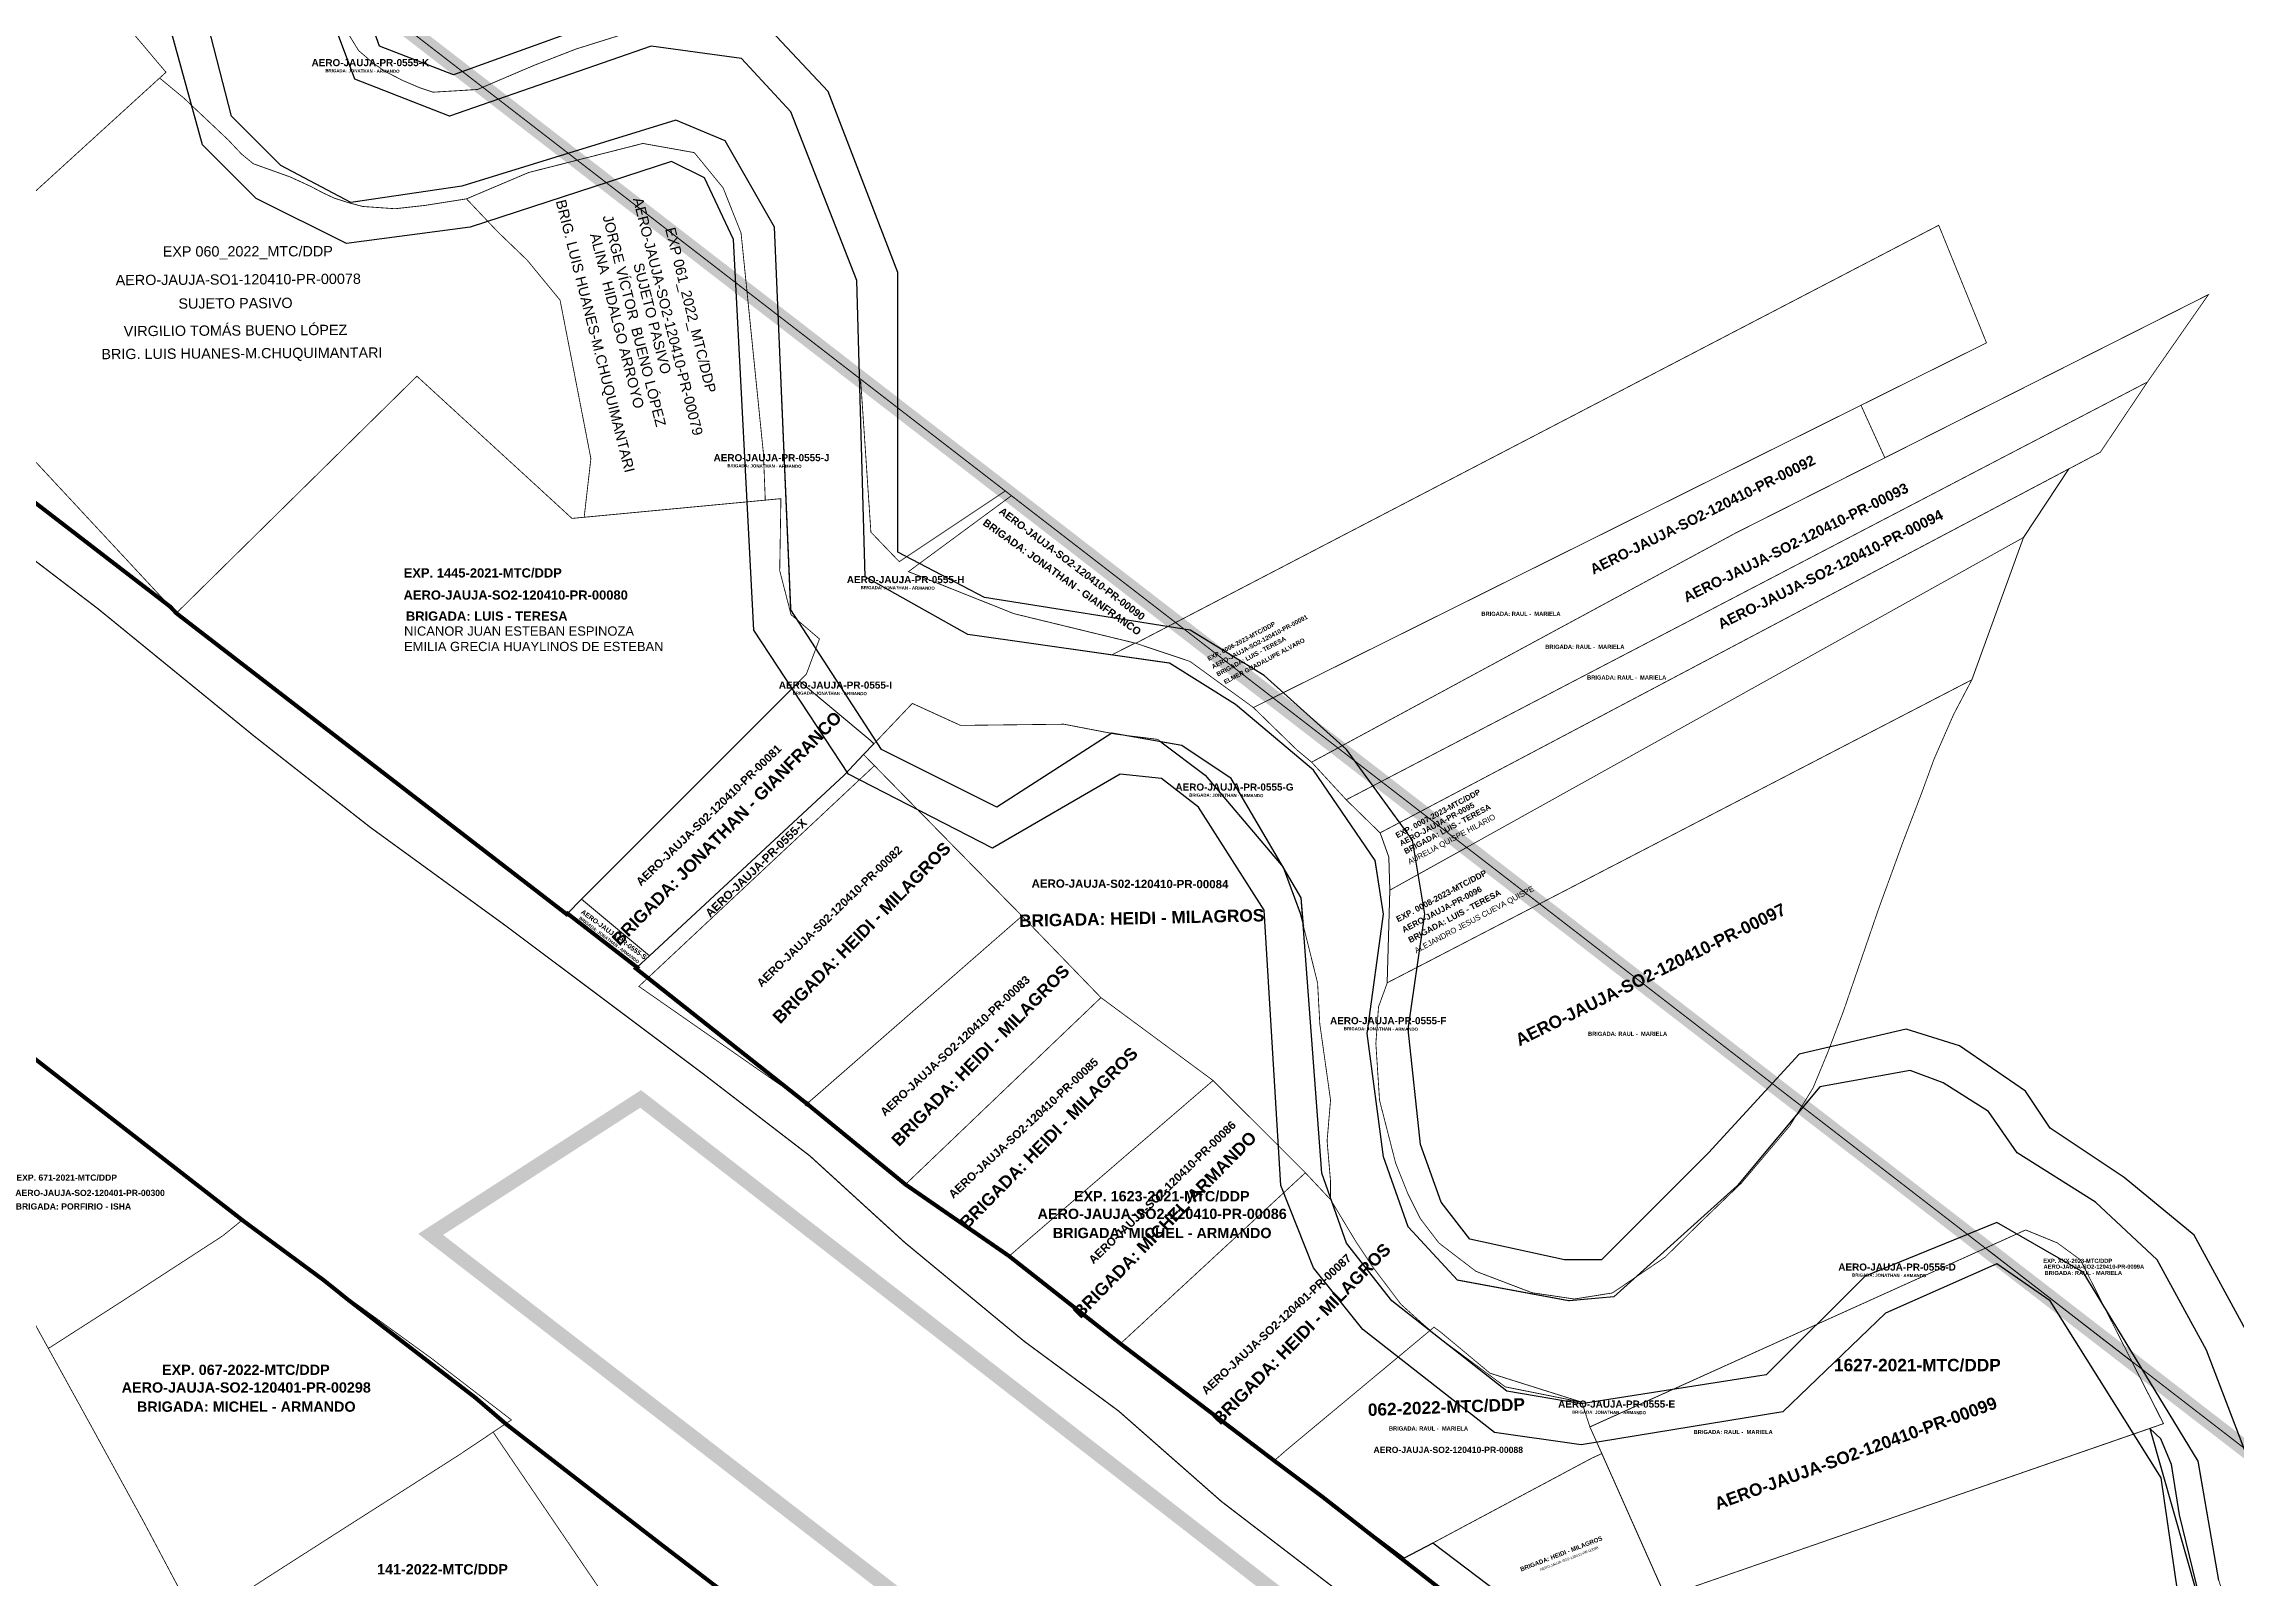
# Model space of a CAD drawing. Header units: metres. Extents: x 91 to 896469, y 125 to 17394210.
# Drawn here: x 447721 to 448254, y 8697711 to 8698084 of the extents above; entities that cross this region are included whole.
import ezdxf
from ezdxf.enums import TextEntityAlignment as Align

# ---------------------------------------------------------------- set-up
doc = ezdxf.new("R2010")
doc.units = ezdxf.units.M
doc.header["$MEASUREMENT"] = 0
doc.linetypes.add('DASHDOT2', pattern=[0.5, 0.25, -0.125, 0, -0.125])
for name, color, linetype in [('ACTA DE ASAMBLEA GENERAL EXTRAORDINARIA DEL 17.08.2024', 4, 'Continuous'), ('CODIGO', 7, 'Continuous'), ('EXPEDIENTE', 150, 'Continuous'), ('EXPEDIENTES', 5, 'Continuous'), ('FAJA DERECHA', 6, 'Continuous'), ('FAJA IZQUIERDA', 6, 'Continuous'), ('ortofoto 2025', 7, 'Continuous'), ('PREDIOS ADQUIRIDOS_PRO', 7, 'Continuous'), ('PREDIOS CON RM', 7, 'Continuous'), ('RIBERA IZQUIERDA', 5, 'Continuous'), ('SECTOR 1', 7, 'Continuous')]:
    doc.layers.add(name, color=color, linetype=linetype)
for name, color, linetype, lineweight, true_color in [('AJ_BASE_SUNARP', 7, 'Continuous', 9, 0xc0fcce), ('Comunidad Campesina SUNARP', 7, 'Continuous', 9, 0xe39e00), ('PREDIO DEFINIDO ( EN PROCESO)', 7, 'Continuous', 30, 0xe0e000), ('PREDIOS NANCY B', 7, 'Continuous', 9, 0xcd8966)]:
    doc.layers.add(name, color=color, linetype=linetype, lineweight=lineweight, true_color=true_color)
doc.layers.add('PMD 2024', color=1, linetype='Continuous', lineweight=5)
doc.layers.add('PREDIO ADQUIRIDO ( CON RM)', color=3, linetype='Continuous', lineweight=30)
doc.styles.add('SANSSERIFBOLD', font='sasb____.pfb')
doc.styles.get("Standard").update_dxf_attribs({"font": 'arial.ttf'})
doc.styles.add('VERTICES', font='sanssb__.ttf')

msp = doc.modelspace()

# ---------------------------------------------------------------- linework, layer by layer
at = {"color": 4, "linetype": 'DASHDOT2', "ltscale": 50}
for points in [[(448324.17, 8697369.19), (448136.47, 8697514.16), (448039.1, 8697589.77), (447906.38, 8697692.04), (447904.1, 8697693.79), (447870.76, 8697719.32), (447833.65, 8697748.12), (447826.24, 8697754.5), (447826.24, 8697754.5), (447795.4, 8697778.23), (447789.53, 8697782.95), (447769.64, 8697797.63), (447769.65, 8697797.64), (447719.36, 8697836.75), (447694.34, 8697855.23), (447693.33, 8697856.75), (447406.29, 8698078.49), (447264.05, 8698067.64)], [(447674.36, 8698006.66), (447752.19, 8697946.7), (447753.62, 8697945.16), (447848.5, 8697871.97), (447848.68, 8697872.15), (447865.61, 8697859.06), (447865.32, 8697858.79), (447868.22, 8697856.5), (447906.89, 8697825.9), (447930.81, 8697806.29), (447956.01, 8697788.87), (447983.06, 8697767.58), (448020.43, 8697739.13), (448032.31, 8697730.23), (448136.88, 8697648.53), (448137.61, 8697648.84), (448355.23, 8697480.65)]]:
    msp.add_lwpolyline(points, dxfattribs=at)
at = {"color": 8, "lineweight": 0, "ltscale": 10}
msp.add_lwpolyline([(448046.16, 8697891.76), (448048.3, 8697885.81), (448048.5, 8697877.81), (448202.48, 8697963.53), (448213.51, 8697980.22)], close=True, dxfattribs=at)
at = {"color": 8, "linetype": 'Continuous', "lineweight": 0, "elevation": 3367}
msp.add_lwpolyline([(448048.5, 8697877.81), (448048.5, 8697877.81), (448047.9, 8697855.31), (448047.9, 8697855.31), (448047.9, 8697855.31), (448189.96, 8697928.97), (448189.96, 8697928.97), (448189.96, 8697928.97), (448189.96, 8697928.97), (448202.48, 8697963.53), (448202.48, 8697963.53), (448202.48, 8697963.53), (448202.48, 8697963.53), (448048.5, 8697877.81)], dxfattribs=at)
at = {"color": 6}
msp.add_lwpolyline([(448010, 8697905), (447998, 8697913), (447992.9, 8697913.9), (448003.66, 8697905.75), (448022.58, 8697883.42), (448026.75, 8697872.25), (448027.51, 8697869.2), (448027, 8697876)], close=True, dxfattribs=at)
at = {"layer": 'ACTA DE ASAMBLEA GENERAL EXTRAORDINARIA DEL 17.08.2024', "color": 4, "lineweight": 25}
msp.add_lwpolyline([(448058.97, 8697719.12), (448052, 8697715.48), (448032.31, 8697730.23), (448136.88, 8697648.53), (448137.61, 8697648.84), (448247.83, 8697695.73), (448240.43, 8697725.98), (448238.51, 8697738.23), (448235.93, 8697744.47), (448233.22, 8697746.99), (448247.55, 8697696.6), (448141.54, 8697650.62), (448134.33, 8697655.1), (448130.53, 8697664.88)], close=True, dxfattribs=at)
at = {"layer": 'AJ_BASE_SUNARP', "color": 1, "ltscale": 15, "const_width": 3.5}
msp.add_lwpolyline([(447815.43, 8697794.15), (447835.61, 8697807.17), (447844.59, 8697812.97), (447866.46, 8697827.08), (448248.57, 8697530.27), (449605.93, 8696482.47), (449575.02, 8696440.75), (449572, 8696436.67), (448558.87, 8697219.65), (448363.27, 8697370.8)], close=True, dxfattribs=at)
at = {"layer": 'Comunidad Campesina SUNARP', "color": 242, "const_width": 0.3}
msp.add_lwpolyline([(448341.61, 8697472.22), (448303.61, 8697500.22), (448265.61, 8697530.22), (448232.61, 8697557.22), (448201.61, 8697581.22), (448175.61, 8697601.22), (448145.61, 8697626.22), (448114.61, 8697652.22), (448086.61, 8697670.22), (448050.61, 8697696.22), (448007.61, 8697729.22), (447982.61, 8697751.22), (447959.61, 8697768.21), (447930.61, 8697792.21), (447907.61, 8697813.21), (447881.62, 8697833.21), (447861.62, 8697848.21), (447833.62, 8697869.21), (447800.62, 8697893.21), (447772.62, 8697915.21), (447734.62, 8697946.21), (447696.62, 8697975.21)], dxfattribs=at)
at = {"layer": 'FAJA DERECHA'}
msp.add_lwpolyline([(448240, 8697707), (448236, 8697735), (448209, 8697778), (448196, 8697787), (448169, 8697775), (448144, 8697751), (448095, 8697743), (448074, 8697746), (448042, 8697771), (448030, 8697786), (448022, 8697806), (448018, 8697873), (448002, 8697898), (447993, 8697905), (447983, 8697906), (447952, 8697888), (447917, 8697906), (447894, 8697941), (447889, 8698036), (447882, 8698051), (447874, 8698055), (447825, 8698039), (447795, 8698035), (447773, 8698046), (447760, 8698059), (447746, 8698110)], dxfattribs=at)
at = {"layer": 'FAJA IZQUIERDA'}
for points in [[(447868, 8698093), (447821, 8698076), (447803, 8698083), (447783, 8698139)], [(448257, 8697770), (448244, 8697794), (448227, 8697808), (448209, 8697820), (448203, 8697829), (448187, 8697840), (448174, 8697844), (448148, 8697838), (448126, 8697814), (448100, 8697788), (448091, 8697788), (448068, 8697793), (448061, 8697802), (448056, 8697816), (448053, 8697844), (448057, 8697872), (448054, 8697890), (448038, 8697912), (448018, 8697930), (448000, 8697941), (447950, 8697949), (447929, 8697960), (447929, 8698028), (447912, 8698072), (447897, 8698088)]]:
    msp.add_lwpolyline(points, dxfattribs=at)
at = {"layer": 'ortofoto 2025', "color": 30, "const_width": 1}
for points in [[(448324.17, 8697369.19), (448136.47, 8697514.16), (448039.1, 8697589.77), (447906.38, 8697692.04), (447904.1, 8697693.79), (447870.76, 8697719.32), (447833.65, 8697748.12), (447826.24, 8697754.5), (447795.4, 8697778.23), (447789.53, 8697782.95), (447769.64, 8697797.63), (447769.65, 8697797.64), (447719.36, 8697836.75), (447694.34, 8697855.23), (447693.33, 8697856.75), (447406.29, 8698078.49), (447264.05, 8698067.64)], [(447674.36, 8698006.66), (447752.19, 8697946.7), (447753.62, 8697945.16), (447848.5, 8697871.97), (447848.68, 8697872.15), (447865.61, 8697859.06), (447865.32, 8697858.79), (447868.22, 8697856.5), (447906.89, 8697825.9), (447930.81, 8697806.29), (447956.01, 8697788.87), (447983.06, 8697767.58), (448020.43, 8697739.13), (448032.31, 8697730.23), (448136.88, 8697648.53), (448137.61, 8697648.84), (448355.23, 8697480.65)]]:
    msp.add_lwpolyline(points, dxfattribs=at)
at = {"layer": 'PMD 2024', "color": 4, "linetype": 'Continuous', "lineweight": 35, "ltscale": 20, "const_width": 0.25}
msp.add_lwpolyline([(446623.18, 8698528.1), (446620.36, 8698536.51), (446610.4, 8698557.69), (446651.66, 8698611.07), (446576.59, 8698669.1), (446689.93, 8698815.74), (446740.57, 8698776.6), (446806.82, 8698862.32), (449771.2, 8696571.26), (449775.99, 8696557.79), (449674.35, 8696425.76), (449839.54, 8696298.09), (449196.34, 8696510.01), (448340.95, 8697171.27), (448216.44, 8697007.84), (447797.34, 8697331.75), (447784.54, 8697358.86), (447883.43, 8697486.8), (447076.22, 8698110.71), (446956.09, 8698218.6), (446730.51, 8698426.22), (446623.18, 8698528.1)], dxfattribs=at)
at = {"layer": 'PREDIO ADQUIRIDO ( CON RM)', "lineweight": 0, "const_width": 0.2}
for points in [[(447310.36, 8698288.22), (447372.02, 8698240.36), (447376.7, 8698236.83), (447462.04, 8698170.77), (447476.33, 8698159.75), (447509.54, 8698134.12), (447528.3, 8698119.63), (447542.56, 8698108.55), (447674.36, 8698006.66), (447752.19, 8697946.7), (447718.36, 8697983.1), (447683.36, 8698014.87), (447674.36, 8698006.67), (447542.57, 8698108.55), (447547.15, 8698111.69), (447496.86, 8698148.59), (447414.12, 8698209.3), (447404.41, 8698216.68)], [(447831.85, 8698070.11), (447828.1, 8698073.01), (447826.81, 8698072.47), (447821.3, 8698072.13), (447816.02, 8698071.81), (447812.8, 8698072.88), (447808.59, 8698074.68), (447804.27, 8698076.92), (447801.48, 8698078.86), (447797.91, 8698081.94), (447794.88, 8698086.88), (447790.95, 8698096.05), (447788.74, 8698103.43), (447785.45, 8698105.97), (447797, 8698075), (447820, 8698066)], [(447899.92, 8698017.5), (447892.3, 8698023.39), (447896.3, 8697983.99), (447896.75, 8697972.64), (447900.55, 8697973), (447900.26, 8697955.51), (447903.01, 8697944.81), (447904.72, 8697943.34), (447903, 8697946)], [(447753.62, 8697945.16), (447812.09, 8698002.77), (447849.78, 8697968.2), (447900.55, 8697973), (447900.26, 8697955.51), (447903.01, 8697944.81), (447909.91, 8697938.89), (447906.74, 8697930.36), (447848.5, 8697871.97)], [(447919.66, 8698002.25), (447921, 8697954), (447946, 8697940), (447980.93, 8697935.01), (447986.61, 8697937.89), (447957.19, 8697945.04), (447931.54, 8697955.26), (447956.57, 8697973.72), (447955.08, 8697974.87), (447929.31, 8697957.68), (447922.42, 8697964.86), (447919.91, 8698002.06)], [(448132.57, 8697964.65), (448168.82, 8697982.93), (448163.02, 8697995.7), (448015.37, 8697922.22), (448025.92, 8697911.94), (448029.52, 8697908.94)], [(447956.57, 8697973.72), (447931.54, 8697955.26), (447957.19, 8697945.04), (447986.79, 8697937.85), (447996.46, 8697942.89)], [(448046.16, 8697891.76), (448037.93, 8697899.8), (448029.52, 8697908.94), (448025.92, 8697911.94), (448015.37, 8697922.22), (447999.99, 8697933.42), (447986.79, 8697937.85), (447986.61, 8697937.89), (447980.93, 8697935.01), (447995, 8697933), (448011, 8697923), (448030, 8697907), (448045, 8697885), (448047, 8697872), (448043, 8697843), (448047, 8697813), (448053, 8697796), (448065, 8697783), (448092, 8697778), (448103, 8697779), (448108.29, 8697783.76), (448102.61, 8697779.91), (448093.38, 8697778.44), (448083.1, 8697779.96), (448069.45, 8697785.17), (448060.46, 8697792.05), (448055.96, 8697797.95), (448052.87, 8697804.12), (448049.94, 8697811.47), (448046.03, 8697826.74), (448045.13, 8697840.56), (448045.78, 8697849.46), (448047.9, 8697855.31), (448048.5, 8697877.81), (448048.3, 8697885.81)], [(447909.07, 8697936.63), (447906.74, 8697930.36), (447905.05, 8697928.67), (447923.21, 8697913.47), (447923.71, 8697913.99)], [(447920.65, 8697910.78), (447959.14, 8697871.54), (447978.32, 8697851.71), (448005.57, 8697831.56), (448028, 8697809.13), (448034.12, 8697802.6), (448034.12, 8697807.01), (448033.28, 8697816.86), (448034.12, 8697826.79), (448031.51, 8697845.32), (448030.97, 8697855.27), (448026.75, 8697872.25), (448022.58, 8697883.42), (448003.66, 8697905.75), (447992.13, 8697914.48), (447981.93, 8697915.75), (447969.32, 8697918.17), (447944.19, 8697917.88), (447932.49, 8697923.23), (447920.65, 8697910.78)], [(447923.28, 8697908.09), (447920.65, 8697910.78), (447915.9, 8697905.79), (447865.32, 8697858.79), (447868.22, 8697856.5)], [(448035.92, 8697912.39), (448029.52, 8697908.94), (448037.93, 8697899.8), (448046.46, 8697904.25)], [(447866.03, 8697854.44), (447923.28, 8697908.09), (447959.13, 8697871.53), (447906.94, 8697825.93)], [(448046.46, 8697904.25), (448037.93, 8697899.8), (448046.16, 8697891.76), (448055.94, 8697896.92)], [(448046.16, 8697891.76), (448048.3, 8697885.81), (448048.5, 8697877.81), (448067.2, 8697888.22), (448055.94, 8697896.92)], [(448048.5, 8697877.81), (448047.9, 8697855.31), (448084.93, 8697874.51), (448067.2, 8697888.22)], [(447978.32, 8697851.71), (447930.81, 8697806.29), (447906.88, 8697825.91), (447959.14, 8697871.54)], [(447978.32, 8697851.71), (447930.81, 8697806.29), (447956.01, 8697788.87), (448005.57, 8697831.56)], [(447654.54, 8697834.76), (447715.23, 8697698.45), (447741.96, 8697696.87), (447759.91, 8697696.59), (447758.72, 8697699.7), (447745.66, 8697724.34), (447733.43, 8697746.66), (447722.54, 8697766.42), (447716.66, 8697777.06), (447707.98, 8697793.3), (447698.03, 8697811.87), (447688.08, 8697830.57), (447678.36, 8697847.15), (447668.93, 8697842.48)], [(447719.36, 8697836.75), (447693.63, 8697820.13), (447698.03, 8697811.87), (447707.98, 8697793.3), (447716.66, 8697777.06), (447722.54, 8697766.42), (447740.34, 8697777.84), (447764.91, 8697793.8), (447769.65, 8697797.64)], [(448005.57, 8697831.56), (447956.01, 8697788.87), (447983.06, 8697767.58), (448028, 8697809.13)], [(448005.57, 8697831.56), (447956.01, 8697788.87), (447983.06, 8697767.58), (448028, 8697809.13)], [(447983.06, 8697767.58), (448028, 8697809.13), (448034.12, 8697802.6), (448040.38, 8697792.24), (448044.33, 8697786.3), (448051.22, 8697777.16), (448056.66, 8697772.26), (448058.35, 8697770.83), (448023.66, 8697741.94), (448020.42, 8697739.13)], [(447769.64, 8697797.63), (447789.53, 8697782.95), (447815.69, 8697763.97), (447835.05, 8697749.06), (447822.56, 8697740.68), (447795.18, 8697723.2), (447775.72, 8697710.75), (447758.72, 8697699.7), (447745.66, 8697724.34), (447733.43, 8697746.66), (447722.54, 8697766.42), (447740.34, 8697777.84), (447764.91, 8697793.8)], [(448193.25, 8697790.8), (448188.94, 8697794.13), (448164, 8697784), (448152.27, 8697772.27)], [(448058.24, 8697770.74), (448060.14, 8697769.29), (448076.57, 8697757.09), (448095.18, 8697753.37), (448097.15, 8697747.34), (448100.03, 8697740.86), (448097.57, 8697739.73), (448058.97, 8697719.12), (448052, 8697715.48), (448020.42, 8697739.13), (448023.66, 8697741.94)], [(448250, 8697710), (448245, 8697739), (448231.43, 8697761.29), (448228.84, 8697763.29), (448236.52, 8697748.14), (448233.22, 8697746.99), (448235.93, 8697744.47), (448238.51, 8697738.23), (448240.43, 8697725.98), (448247.83, 8697695.73), (448231.04, 8697688.58), (448244.1, 8697678.4), (448255.19, 8697669.67), (448264.64, 8697662.59), (448266.94, 8697664.97), (448263, 8697668)], [(448117.34, 8697756.47), (448095.29, 8697753.04), (448097.15, 8697747.34)], [(447830.6, 8697746.08), (447822.56, 8697740.68), (447795.18, 8697723.2), (447775.72, 8697710.75), (447758.72, 8697699.7), (447760.64, 8697694.68), (447868.55, 8697690.25)], [(447830.6, 8697746.08), (447833.65, 8697748.12), (447870.76, 8697719.32), (447904.1, 8697693.79), (447895.99, 8697691.47), (447889.83, 8697690.47), (447883.6, 8697690.1), (447868.55, 8697690.25)], [(448247.55, 8697696.6), (448141.54, 8697650.62), (448134.33, 8697655.1), (448114.62, 8697705.82), (448233.22, 8697746.99)], [(448130.53, 8697664.88), (448058.97, 8697719.12), (448097.57, 8697739.73), (448100.03, 8697740.86), (448115.48, 8697706.12), (448114.62, 8697705.82)]]:
    msp.add_lwpolyline(points, close=True, dxfattribs=at)
for points in [[(447701.82, 8698156.69), (447727.25, 8698140), (447735.1, 8698134.64), (447740.15, 8698130.05), (447742.87, 8698127.26), (447744.26, 8698123.91), (447744.68, 8698117.1), (447744.17, 8698103.11), (447743.12, 8698093.3), (447743.07, 8698086.18), (447751.11, 8698076.66), (447674.36, 8698006.67)], [(447743.07, 8698086.18), (447751.11, 8698076.66), (447749.56, 8698075.25), (447755.5, 8698070.34), (447766.26, 8698060.18), (447769.47, 8698056.77), (447772.33, 8698054.42), (447781.35, 8698051.18), (447786.29, 8698048.91), (447789.27, 8698047.33), (447792.02, 8698046.05), (447795.33, 8698044.99), (447798.91, 8698044.03), (447806.79, 8698043.48), (447814.08, 8698044.29), (447824.14, 8698045.88), (447839.26, 8698052.29), (447851.04, 8698055.28), (447848.87, 8698056.96), (447823, 8698049), (447796, 8698045), (447779, 8698054), (447767, 8698066), (447755, 8698113)], [(447755, 8698113), (447767, 8698066), (447779, 8698054), (447796, 8698045), (447823, 8698049), (447848.84, 8698056.95), (447899.93, 8698017.47), (447903, 8697946), (447904.72, 8697943.34), (447909.91, 8697938.89), (447909.07, 8697936.63), (447923.71, 8697913.99), (447932.49, 8697923.23), (447944.19, 8697917.88), (447969.32, 8697918.17), (447980.91, 8697915.94), (447981, 8697916), (447983.6, 8697915.54), (447992.13, 8697914.48), (447992.9, 8697913.9), (447998, 8697913), (448010, 8697905), (448027, 8697876), (448027.51, 8697869.2), (448030.97, 8697855.27), (448031.51, 8697845.32), (448034.12, 8697826.79), (448033.28, 8697816.86), (448034.12, 8697807.01), (448034.12, 8697803), (448034.45, 8697802.05), (448040.38, 8697792.24), (448044.33, 8697786.3), (448051.22, 8697777.16), (448056.66, 8697772.26), (448058.35, 8697770.83), (448059.26, 8697771.59), (448060.73, 8697770.52), (448072.88, 8697760.4), (448095.18, 8697753.37), (448095.29, 8697753.04), (448117.34, 8697756.47), (448152.27, 8697772.27), (448164, 8697784), (448188.92, 8697794.12), (448231.46, 8697761.24), (448245, 8697739), (448250, 8697710)], [(447755, 8698113), (447767, 8698066), (447779, 8698054), (447796, 8698045), (447823, 8698049), (447848.84, 8698056.95), (447899.93, 8698017.47), (447903, 8697946), (447904.72, 8697943.34), (447909.91, 8697938.89), (447909.07, 8697936.63), (447923.71, 8697913.99), (447932.49, 8697923.23), (447944.19, 8697917.88), (447969.32, 8697918.17), (447980.91, 8697915.94), (447981, 8697916), (447983.6, 8697915.54), (447992.13, 8697914.48), (447992.9, 8697913.9), (447998, 8697913), (448010, 8697905), (448027, 8697876), (448027.51, 8697869.2), (448030.97, 8697855.27), (448031.51, 8697845.32), (448034.12, 8697826.79), (448033.28, 8697816.86), (448034.12, 8697807.01), (448034.12, 8697803), (448034.45, 8697802.05), (448040.38, 8697792.24), (448044.33, 8697786.3), (448051.22, 8697777.16), (448056.66, 8697772.26), (448058.35, 8697770.83), (448059.26, 8697771.59), (448060.73, 8697770.52), (448072.88, 8697760.4), (448095.18, 8697753.37), (448095.29, 8697753.04), (448117.34, 8697756.47), (448152.27, 8697772.27), (448164, 8697784), (448188.92, 8697794.12), (448231.46, 8697761.24), (448245, 8697739), (448250, 8697710)], [(448256.04, 8697742.27), (448231.43, 8697761.29), (448188.94, 8697794.13), (448148.9, 8697825.08), (448147.43, 8697823.31), (448145.75, 8697820.57), (448134.01, 8697806.67), (448124.32, 8697797.36), (448115.41, 8697788.59), (448108.29, 8697783.76), (448103, 8697779), (448092, 8697778), (448065, 8697783), (448053, 8697796), (448047, 8697813), (448043, 8697843), (448047, 8697872), (448045, 8697885), (448030, 8697907), (448011, 8697923), (447995, 8697933), (447980.93, 8697935.01), (447946, 8697940), (447921, 8697954), (447919.66, 8698002.25), (447899.94, 8698017.49), (447848.87, 8698056.96), (447831.85, 8698070.11), (447820, 8698066), (447797, 8698075), (447785.45, 8698105.97)], [(448256.04, 8697742.27), (448231.43, 8697761.29), (448188.94, 8697794.13), (448148.9, 8697825.08), (448147.43, 8697823.31), (448145.75, 8697820.57), (448134.01, 8697806.67), (448124.32, 8697797.36), (448115.41, 8697788.59), (448108.29, 8697783.76), (448103, 8697779), (448092, 8697778), (448065, 8697783), (448053, 8697796), (448047, 8697813), (448043, 8697843), (448047, 8697872), (448045, 8697885), (448030, 8697907), (448011, 8697923), (447995, 8697933), (447980.93, 8697935.01), (447946, 8697940), (447921, 8697954), (447919.66, 8698002.25), (447899.94, 8698017.49), (447848.87, 8698056.96), (447831.85, 8698070.11), (447820, 8698066), (447797, 8698075), (447785.45, 8698105.97)], [(447862.21, 8698085.89), (447850.75, 8698082.3), (447840.57, 8698078.34), (447826.81, 8698072.47), (447821.3, 8698072.13), (447816.02, 8698071.81), (447812.8, 8698072.88), (447808.59, 8698074.68), (447804.27, 8698076.92), (447801.48, 8698078.86), (447797.91, 8698081.94), (447794.88, 8698086.88)], [(447718.36, 8697983.1), (447753.62, 8697945.16), (447753.62, 8697945.16), (447812.09, 8698002.77), (447849.78, 8697968.2), (447852.74, 8697968.48), (447854.37, 8697982.76), (447846.88, 8698021.26), (447838.86, 8698031.01), (447831.71, 8698037.89), (447824.14, 8698045.88), (447824.14, 8698045.88), (447814.08, 8698044.29), (447806.79, 8698043.48), (447806.79, 8698043.48), (447798.91, 8698044.03), (447795.33, 8698044.99), (447792.02, 8698046.05), (447789.27, 8698047.33), (447786.29, 8698048.91), (447781.35, 8698051.18), (447772.33, 8698054.42), (447769.47, 8698056.77), (447766.26, 8698060.18), (447755.5, 8698070.34), (447749.56, 8698075.25), (447749.56, 8698075.25), (447683.36, 8698014.87)], [(447824.14, 8698045.88), (447839.26, 8698052.29), (447867.01, 8698059.35), (447879.5, 8698057.12), (447886.5, 8698048.55), (447890.86, 8698037.61), (447896.3, 8697983.99), (447896.75, 8697972.64), (447852.74, 8697968.48), (447854.37, 8697982.76), (447846.88, 8698021.26), (447838.86, 8698031.01), (447831.71, 8698037.89), (447824.14, 8698045.88)], [(448029.52, 8697908.94), (448037.93, 8697899.8), (448232.63, 8698001.35), (448247.46, 8698022.6), (448132.57, 8697964.65), (448029.52, 8697908.94)], [(448037.93, 8697899.8), (448046.16, 8697891.76), (448221.19, 8697984.28), (448232.63, 8698001.35), (448037.93, 8697899.8)], [(448193.25, 8697790.8), (448228.84, 8697763.29), (448216.34, 8697787.97), (448210.73, 8697792.08), (448203.04, 8697795.23), (448193.25, 8697790.8)]]:
    msp.add_lwpolyline(points, dxfattribs=at)
for points, elevation in [([(447986.79, 8697937.85), (447999.99, 8697933.42), (448015.37, 8697922.22), (448193.53, 8698010.88), (448181.92, 8698039.46), (447986.79, 8697937.85)], 3363.49), ([(447996.46, 8697942.89), (447986.79, 8697937.85), (447999.99, 8697933.42), (448015.37, 8697922.22), (448020.13, 8697924.6)], 5)]:
    msp.add_lwpolyline(points, close=True, dxfattribs=dict(at, elevation=elevation))
at = {"layer": 'PREDIO ADQUIRIDO ( CON RM)', "lineweight": 0, "const_width": 0.2, "elevation": 3367.59}
msp.add_lwpolyline([(448047.9, 8697855.31), (448045.78, 8697849.46), (448045.13, 8697840.56), (448046.03, 8697826.74), (448049.94, 8697811.47), (448052.87, 8697804.12), (448055.96, 8697797.95), (448060.46, 8697792.05), (448069.45, 8697785.17), (448083.1, 8697779.96), (448093.38, 8697778.44), (448102.61, 8697779.91), (448115.41, 8697788.59), (448124.32, 8697797.36), (448134.01, 8697806.67), (448145.75, 8697820.57), (448151.38, 8697829.76), (448155.04, 8697838.61), (448158.72, 8697848.29), (448167.25, 8697873.12), (448173.14, 8697889.31), (448177.84, 8697901.63), (448180.78, 8697909.69), (448185.53, 8697920.53), (448189.96, 8697928.97), (448189.96, 8697928.97), (448189.96, 8697928.97), (448189.96, 8697928.97), (448047.9, 8697855.31)], dxfattribs=at)
at = {"layer": 'PREDIO ADQUIRIDO ( CON RM)', "linetype": 'Continuous', "lineweight": 0, "const_width": 0.2}
for points in [[(448020.13, 8697924.6), (448015.37, 8697922.22), (448025.92, 8697911.94), (448029.52, 8697908.94), (448035.92, 8697912.39)], [(448124.32, 8697797.36), (448134.01, 8697806.67), (448145.75, 8697820.57), (448148.63, 8697825.28), (448084.93, 8697874.51), (448047.9, 8697855.31), (448045.78, 8697849.46), (448045.13, 8697840.56), (448046.03, 8697826.74), (448049.94, 8697811.47), (448052.87, 8697804.12), (448055.96, 8697797.95), (448060.46, 8697792.05), (448069.45, 8697785.17), (448083.1, 8697779.96), (448093.38, 8697778.44), (448102.61, 8697779.91), (448115.41, 8697788.59)]]:
    msp.add_lwpolyline(points, close=True, dxfattribs=at)
at = {"layer": 'PREDIO DEFINIDO ( EN PROCESO)', "lineweight": 20}
msp.add_line((448097.15, 8697747.34, 3365.3), (448097.15, 8697747.34, 3365.3), dxfattribs=at)
at = {"layer": 'PREDIO DEFINIDO ( EN PROCESO)', "lineweight": 0, "const_width": 4}
msp.add_lwpolyline([(449771.2, 8696571.26), (446806.82, 8698862.32), (446740.57, 8698776.6), (446689.93, 8698815.74), (446576.59, 8698669.1), (446651.66, 8698611.07), (446610.4, 8698557.69), (446620.36, 8698536.51), (446623.18, 8698528.1), (446730.51, 8698426.22), (446956.09, 8698218.6), (447076.22, 8698110.71), (447883.43, 8697486.8), (447784.54, 8697358.86)], dxfattribs=at)
at = {"layer": 'PREDIO DEFINIDO ( EN PROCESO)'}
msp.add_circle((447906.9, 8697825.89), 0.498, dxfattribs=at)
at = {"layer": 'PREDIOS ADQUIRIDOS_PRO', "color": 3, "lineweight": 0}
for points in [[(447920.65, 8697910.78), (447923.14, 8697913.4), (447922.27, 8697914.26), (447905.05, 8697928.67), (447852.12, 8697875.6), (447868.61, 8697861.85), (447915.9, 8697905.79)], [(447852.12, 8697875.6), (447848.68, 8697872.15), (447865.61, 8697859.07), (447868.61, 8697861.85)]]:
    msp.add_lwpolyline(points, close=True, dxfattribs=at)
at = {"layer": 'PREDIOS ADQUIRIDOS_PRO', "color": 3, "lineweight": 15}
msp.add_lwpolyline([(448228.84, 8697763.29), (448193.25, 8697790.8), (448097.15, 8697747.34), (448100.03, 8697740.86), (448115.48, 8697706.12), (448233.22, 8697746.99), (448236.52, 8697748.14)], close=True, dxfattribs=at)
at = {"layer": 'RIBERA IZQUIERDA'}
for points in [[(448263, 8697724), (448247, 8697766), (448235, 8697788), (448220, 8697802), (448201, 8697814), (448194, 8697824), (448183, 8697831), (448175, 8697834), (448153, 8697830), (448133, 8697806), (448103, 8697779), (448092, 8697778), (448065, 8697783), (448053, 8697796), (448047, 8697813), (448043, 8697843), (448047, 8697872), (448045, 8697885), (448030, 8697907), (448011, 8697923), (447995, 8697933), (447946, 8697940), (447921, 8697954), (447919, 8698026), (447903, 8698067), (447891, 8698080), (447869, 8698083), (447820, 8698066), (447797, 8698075), (447775, 8698134)], [(448250, 8697710), (448245, 8697739), (448217, 8697785), (448196, 8697797), (448164, 8697784), (448140, 8697760), (448095, 8697753), (448077, 8697756), (448049, 8697778), (448038, 8697792), (448032, 8697809), (448027, 8697876), (448010, 8697905), (447998, 8697913), (447981, 8697916), (447953, 8697898), (447925, 8697912), (447903, 8697946), (447899, 8698039), (447887, 8698060), (447875, 8698065), (447823, 8698049), (447796, 8698045), (447779, 8698054), (447767, 8698066), (447755, 8698113)]]:
    msp.add_lwpolyline(points, dxfattribs=at)
at = {"layer": 'RIBERA IZQUIERDA', "color": 4}
msp.add_lwpolyline([(448250, 8697710), (448245, 8697739), (448217, 8697785), (448196, 8697797), (448164, 8697784), (448140, 8697760), (448095, 8697753), (448077, 8697756), (448049, 8697778), (448038, 8697792), (448032, 8697809), (448027, 8697876), (448010, 8697905), (447998, 8697913), (447981, 8697916), (447953, 8697898), (447925, 8697912), (447903, 8697946), (447899, 8698039), (447887, 8698060), (447875, 8698065), (447823, 8698049), (447796, 8698045), (447779, 8698054), (447767, 8698066), (447755, 8698113)], dxfattribs=at)

# ---------------------------------------------------------------- texts
at = {"color": 4, "linetype": 'Continuous', "lineweight": 20, "style": 'SANSSERIFBOLD'}
msp.add_text('ELMER GUADALUPE ALVARO', height=1.08, rotation=28.0545, dxfattribs=at).set_placement((448008.54, 8697927.88, 2020.2))
at = {"insert": (447808.97, 8697941.94), "char_height": 2.25, "attachment_point": 1}
msp.add_mtext_dynamic_manual_height_columns('{\\C4;NICANOR JUAN ESTEBAN ESPINOZA                    EMILIA GRECIA HUAYLINOS DE ESTEBAN }', width=78.016, gutter_width=1, heights=[11.15], dxfattribs=at)
at = {"char_height": 1.35, "attachment_point": 1, "rotation": 28.05}
for s, insert in [('{\\C4;AURELIA QUISPE HILARIO   }', (448052.71, 8697885.23)), ('{\\C4;ALEJANDRO JESUS CUEVA QUISPE }', (448054.32, 8697863.63))]:
    msp.add_mtext_dynamic_manual_height_columns(s, width=45.2616, gutter_width=1, heights=[11.15], dxfattribs=dict(at, insert=insert))
at = {"layer": 'CODIGO', "color": 6, "linetype": 'Continuous', "lineweight": 20, "style": 'SANSSERIFBOLD'}
for s, height, rotation, p in [('BRIGADA: JONATHAN - ARMANDO', 0.7615, 359.5521, (447798.85, 8698076.59)), ('BRIGADA: JONATHAN - ARMANDO', 0.7615, 359.5521, (447896.55, 8697980.56)), ('BRIGADA: JONATHAN - ARMANDO', 0.7615, 359.5521, (447928.92, 8697950.93)), ('BRIGADA: JONATHAN - ARMANDO', 0.7615, 359.5521, (447912.4, 8697925.29)), ('BRIGADA: JONATHAN - GIANFRANCO', 3, 45.5831, (447888.45, 8697891.81)), ('BRIGADA: JONATHAN - ARMANDO', 0.7615, 359.5521, (448008.78, 8697900.5)), ('BRIGADA: HEIDI - MILAGROS', 3, 45.5831, (447921.23, 8697866.45)), ('BRIGADA: HEIDI - MILAGROS', 3, 1.3202, (447988.26, 8697869.57)), ('BRIGADA: JONATHAN - ARMANDO', 0.7615, 322.8249, (447858.57, 8697865.42)), ('BRIGADA: HEIDI - MILAGROS', 3, 45.5831, (447950.08, 8697836.61)), ('BRIGADA: JONATHAN - ARMANDO', 0.7615, 359.5521, (448046.35, 8697843.71)), ('BRIGADA: HEIDI - MILAGROS', 3, 45.5831, (447966.69, 8697816.59)), ('BRIGADA: MICHEL-ARMANDO', 3, 45.5831, (447994.9, 8697795.46)), ('BRIGADA: HEIDI - MILAGROS', 3, 45.5831, (448028.15, 8697768.92)), ('BRIGADA: JONATHAN - ARMANDO', 0.7615, 359.5521, (448169.87, 8697783.82)), ('BRIGADA: JONATHAN - ARMANDO', 0.7615, 359.5521, (448101.78, 8697750.5)), ('BRIGADA: HEIDI - MILAGROS', 1.0708, 21.1623, (448090.37, 8697716.02))]:
    msp.add_text(s, height=height, rotation=rotation, dxfattribs=at).set_placement(p, align=Align.CENTER)
at = {"layer": 'CODIGO', "color": 1, "linetype": 'Continuous', "lineweight": 0, "style": 'SANSSERIFBOLD'}
for s, height, rotation, p in [('AERO-JAUJA-SO2-120410-PR-00092', 2.5, 26.4936, (448125.09, 8697968)), ('AERO-JAUJA-SO2-120410-PR-00093', 2.5, 26.4936, (448147.74, 8697961.23)), ('AERO-JAUJA-SO2-120410-PR-00094', 2.5, 26.4936, (448156.14, 8697954.71)), ('AERO-JAUJA-SO2-120410-PR-00097', 3, 26.3769, (448112.55, 8697855.97)), ('AERO-JAUJA-SO2-120410-PR-00099', 3, 20, (448162.25, 8697739.55))]:
    msp.add_text(s, height=height, rotation=rotation, dxfattribs=at).set_placement(p, align=Align.CENTER)
at = {"layer": 'CODIGO', "lineweight": 20, "style": 'SANSSERIFBOLD'}
for s, height, p in [('AERO-JAUJA-SO2-120410-PR-00080', 2.25, (447808.85, 8697948.45)), ('AERO-JAUJA-SO2-120401-PR-00300', 1.5, (447714.5, 8697803.49)), ('AERO-JAUJA-SO2-120410-PR-0099A', 1, (448207.39, 8697785.81))]:
    msp.add_text(s, height=height, dxfattribs=at).set_placement(p)
at = {"layer": 'CODIGO', "color": 6, "linetype": 'Continuous', "lineweight": 20, "style": 'SANSSERIFBOLD'}
for s, height, p in [('BRIGADA: LUIS - TERESA', 2.25, (447809.42, 8697943.33)), ('BRIGADA: PORFIRIO - ISHA', 1.5, (447714.6, 8697800.2)), ('BRIGADA: RAUL - MARIELA', 1, (448207.62, 8697784.28))]:
    msp.add_text(s, height=height, dxfattribs=at).set_placement(p)
at = {"layer": 'CODIGO', "lineweight": 20, "style": 'SANSSERIFBOLD'}
for s, height, p in [('AERO-JAUJA-SO2-120410-PR-00091', 1.08, (448005.6, 8697931.59, 2020.2)), ('AERO-JAUJA-PR-0095', 1.35, (448051.32, 8697888.51, 2525.25)), ('AERO-JAUJA-PR-0096', 1.44, (448051.94, 8697867.42, 2693.6))]:
    msp.add_text(s, height=height, rotation=28.0545, dxfattribs=at).set_placement(p)
at = {"layer": 'CODIGO', "color": 6, "linetype": 'Continuous', "lineweight": 0, "style": 'SANSSERIFBOLD'}
for s, height, p in [('BRIGADA: RAUL -  MARIELA', 1, (448080.39, 8697944.51)), ('BRIGADA: RAUL -  MARIELA', 1, (448095.91, 8697936.49)), ('BRIGADA: RAUL -  MARIELA', 1, (448106.08, 8697929.03)), ('BRIGADA: RAUL -  MARIELA', 1, (448106.3, 8697842.41)), ('BRIGADA: MICHEL - ARMANDO', 2.5, (447993.2, 8697793.24)), ('BRIGADA: MICHEL - ARMANDO', 2.5, (447770.62, 8697751.03)), ('BRIGADA: RAUL -  MARIELA', 1, (448057.91, 8697746.47)), ('BRIGADA: RAUL -  MARIELA', 1, (448057.91, 8697746.47)), ('BRIGADA: RAUL -  MARIELA', 1, (448131.95, 8697745.61))]:
    msp.add_text(s, height=height, dxfattribs=at).set_placement(p, align=Align.CENTER)
at = {"layer": 'CODIGO', "color": 6, "linetype": 'Continuous', "lineweight": 20, "style": 'SANSSERIFBOLD'}
for height, p in [(1.08, (448006.75, 8697929.75, 2020.2)), (1.35, (448052.41, 8697886.56, 2525.25)), (1.44, (448053.48, 8697864.96, 2693.6))]:
    msp.add_text('BRIGADA: LUIS - TERESA', height=height, rotation=28.0545, dxfattribs=at).set_placement(p)
at = {"layer": 'CODIGO', "color": 1, "lineweight": 0, "style": 'SANSSERIFBOLD'}
for s, p in [('AERO-JAUJA-SO2-120410-PR-00086', (447993.2, 8697797.9)), ('AERO-JAUJA-SO2-120401-PR-00298', (447770.62, 8697755.69))]:
    msp.add_text(s, height=2.5, dxfattribs=at).set_placement(p, align=Align.CENTER)
at = {"layer": 'CODIGO', "color": 1, "linetype": 'Continuous', "lineweight": 0, "style": 'SANSSERIFBOLD'}
msp.add_text('AERO-JAUJA-SO2-120410-PR-00088', height=1.5, dxfattribs=at).set_placement((448062.73, 8697741.02), align=Align.CENTER)
at = {"layer": 'EXPEDIENTE', "color": 3, "linetype": 'Continuous', "lineweight": 20, "style": 'SANSSERIFBOLD'}
msp.add_text('EXP. 1445-2021-MTC/DDP', height=2.25, dxfattribs=at).set_placement((447808.88, 8697953.83))
for s, height, p in [('EXP. 0006-2023-MTC/DDP', 1.08, (448004.55, 8697933.53, 2020.2)), ('EXP. 0007-2023-MTC/DDP', 1.35, (448050.36, 8697890.44, 2525.25)), ('EXP. 0008-2023-MTC/DDP', 1.44, (448050.54, 8697870.01, 2693.6))]:
    msp.add_text(s, height=height, rotation=28.0545, dxfattribs=at).set_placement(p)
at = {"layer": 'EXPEDIENTE', "linetype": 'Continuous', "lineweight": 20, "style": 'SANSSERIFBOLD'}
for s, height, p in [('EXP. 671-2021-MTC/DDP', 1.5, (447714.76, 8697807.2)), ('EXP. XXX-2023-MTC/DDP', 1, (448207.32, 8697787.22))]:
    msp.add_text(s, height=height, dxfattribs=at).set_placement(p)
at = {"layer": 'EXPEDIENTE', "lineweight": 0, "style": 'SANSSERIFBOLD'}
for s, p in [('EXP. 1623-2021-MTC/DDP', (447993.1, 8697802.19)), ('EXP. 067-2022-MTC/DDP', (447770.52, 8697759.98)), ('141-2022-MTC/DDP', (447818.3, 8697711.49))]:
    msp.add_text(s, height=2.5, dxfattribs=at).set_placement(p, align=Align.CENTER)
at = {"layer": 'EXPEDIENTES', "linetype": 'Continuous', "lineweight": 5, "style": 'SANSSERIFBOLD'}
msp.add_text('1627-2021-MTC/DDP', height=3, dxfattribs=at).set_placement((448176.73, 8697760.89), align=Align.CENTER)
at = {"layer": 'EXPEDIENTES', "color": 5, "style": 'SANSSERIFBOLD'}
msp.add_text('062-2022-MTC/DDP', height=3, rotation=2.0798, dxfattribs=at).set_placement((448062.32, 8697750.69), align=Align.CENTER)
at = {"layer": 'PREDIO DEFINIDO ( EN PROCESO)', "lineweight": 15, "char_height": 1.728, "width": 36.466, "attachment_point": 1, "style": 'VERTICES'}
for s, insert in [('AERO-JAUJA-PR-0555-K', (447786.49, 8698079.86)), ('AERO-JAUJA-PR-0555-J', (447884.19, 8697983.83)), ('AERO-JAUJA-PR-0555-H', (447916.56, 8697954.19)), ('AERO-JAUJA-PR-0555-I', (447900.04, 8697928.55)), ('AERO-JAUJA-PR-0555-G', (447996.42, 8697903.76)), ('AERO-JAUJA-PR-0555-F', (448033.99, 8697846.97)), ('AERO-JAUJA-PR-0555-D', (448157.51, 8697787.08)), ('AERO-JAUJA-PR-0555-E', (448089.42, 8697753.77))]:
    msp.add_mtext(s, dxfattribs=dict(at, insert=insert))
at = {"layer": 'PREDIO DEFINIDO ( EN PROCESO)', "lineweight": 15, "insert": (447852.53, 8697873.23), "char_height": 1.1695, "width": 24.6798, "attachment_point": 1, "rotation": 323.7477, "style": 'VERTICES'}
msp.add_mtext('AERO-JAUJA-PR-0555-S', dxfattribs=at)
at = {"layer": 'PREDIO DEFINIDO ( EN PROCESO)', "insert": (448084.93, 8697712.92), "char_height": 0.6337, "width": 15.8202, "attachment_point": 1, "rotation": 20.9809}
msp.add_mtext('AERO-JAUJA-SO2-120410-PR-00098', dxfattribs=at)
at = {"layer": 'PREDIOS CON RM', "color": 1, "linetype": 'Continuous', "lineweight": 20, "style": 'SANSSERIFBOLD'}
for s, rotation, p in [('AERO-JAUJA-S02-120410-PR-00081', 44.0506, (447883.7, 8697895.35)), ('AERO-JAUJA-PR-0555-X', 44.0506, (447895.2, 8697882.52)), ('AERO-JAUJA-S02-120410-PR-00082', 44.0506, (447913.02, 8697870.74)), ('AERO-JAUJA-S02-120410-PR-00084', 359.7877, (447985.38, 8697878.37)), ('AERO-JAUJA-SO2-120410-PR-00086', 44.0506, (447993.91, 8697803.67))]:
    msp.add_text(s, height=2, rotation=rotation, dxfattribs=at).set_placement(p, align=Align.CENTER)
at = {"layer": 'PREDIOS CON RM', "color": 1, "lineweight": 20, "style": 'SANSSERIFBOLD'}
for s, p in [('AERO-JAUJA-SO2-120410-PR-00083', (447943.55, 8697839.28)), ('AERO-JAUJA-SO2-120410-PR-00085', (447960.16, 8697819.26)), ('AERO-JAUJA-SO2-120401-PR-00087', (448021.62, 8697771.59))]:
    msp.add_text(s, height=2, rotation=43, dxfattribs=at).set_placement(p, align=Align.CENTER)
at = {"layer": 'PREDIOS NANCY B', "color": 3}
for s, rotation, p in [('BRIG. LUIS HUANES-M.CHUQUIMANTARI', 284.2784, (447854.24, 8698012.22)), ('AERO-JAUJA-SO2-120410-PR-00079', 284.2784, (447871.9, 8698017)), ('JORGE VÍCTOR  BUENO LÓPEZ ', 284.2784, (447863.84, 8698015.46)), ('EXP 061_2022_MTC/DDP', 284.039, (447877.42, 8698018.52)), ('EXP 060_2022_MTC/DDP', 0.0899, (447770.99, 8698031.88)), ('ALINA  HIDALGO ARROYO', 284.2784, (447859.53, 8698015.94)), ('AERO-JAUJA-SO1-120410-PR-00078', 0.3294, (447768.68, 8698025.05)), ('SUJETO PASIVO', 284.2784, (447868.08, 8698016.51)), ('SUJETO PASIVO', 0.3294, (447768.01, 8698019.26)), ('VIRGILIO TOMÁS BUENO LÓPEZ', 0.3294, (447768.01, 8698012.64)), ('BRIG. LUIS HUANES-M.CHUQUIMANTARI', 0.3294, (447769.57, 8698007.09))]:
    msp.add_text(s, height=2.5, rotation=rotation, dxfattribs=at).set_placement(p, align=Align.CENTER)
at = {"layer": 'SECTOR 1', "color": 1, "linetype": 'Continuous', "lineweight": 5, "style": 'SANSSERIFBOLD'}
for s, rotation, p in [('AERO-JAUJA-SO2-120410-PR-00090', 322.889, (447970.77, 8697956.45)), ('BRIGADA: JONATHAN - GIANFRANCO', 324.3636, (447968.35, 8697953.21))]:
    msp.add_text(s, height=1.8, rotation=rotation, dxfattribs=at).set_placement(p, align=Align.CENTER)

doc.saveas('drawing.dxf')
